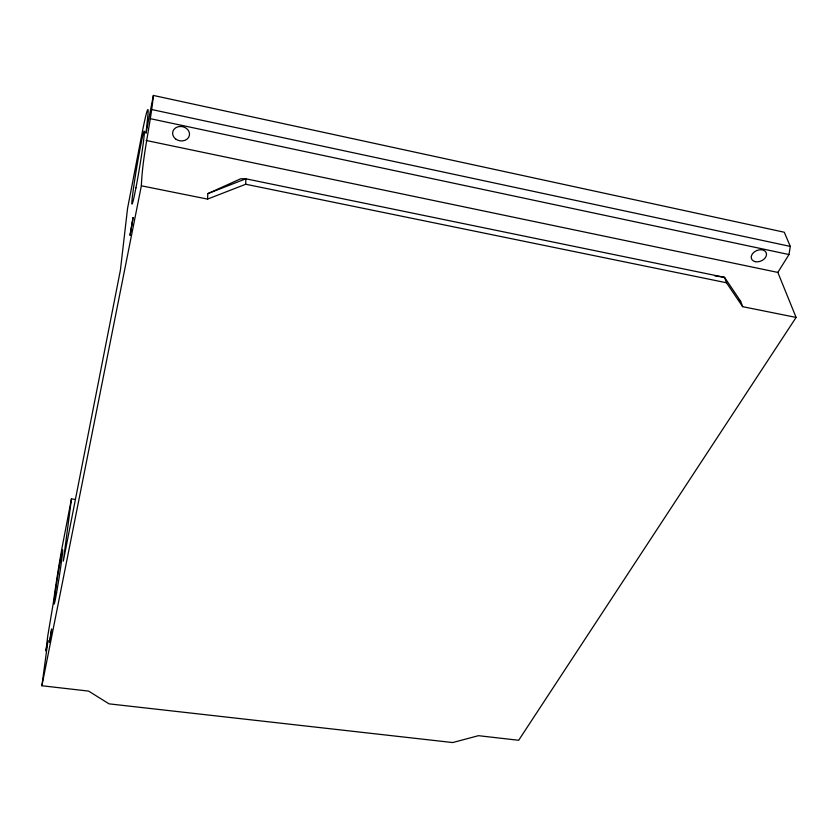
<?xml version="1.0" encoding="UTF-8"?>
<svg xmlns="http://www.w3.org/2000/svg" width="838" height="838" viewBox="0 0 838 838"><rect width="100%" height="100%" fill="white"/><g stroke="black" fill="none" stroke-linecap="round" stroke-linejoin="round"><path stroke-width="1.26" d="M207.562 199.098L245.733 184.245L245.827 178.798L240.695 178.766L207.834 193.63L207.562 199.098L141.36 185.795C142.533 155.26 150.39 125.721 153.385 95.448L784.274 232.231L790.297 246.414L788.998 254.543L777.832 272.413L796.1 317.424L518.67 740.279L478.477 735.68L452.698 742.552L109.045 703.847L88.618 691.099L41.9 685.756L47.965 640.515L45.912 650.948L47.839 635.445L53.328 602.836A43.398 1.278 -81.1 0 1 62.766 543.914L71.46 498.882L75.336 499.448M71.46 498.882L63.311 561.135L120.4 270.161L127.565 208.369L141.622 135.536A58.43 2.242 -80.5 0 1 147.498 119.279L146.001 133.221L153.385 95.448M41.9 685.756L141.36 185.795M207.834 193.63L245.827 178.798L724.535 277.347L740.645 301.251L742.646 306.677L796.1 317.424M714.751 275.838L724.535 277.347L726.494 282.762L742.646 306.677M245.733 184.245L726.494 282.762M146.179 140.47L777.832 272.413M150.452 118.703L788.998 254.543M151.908 109.579L790.297 246.414M738.624 299.679L740.645 301.251M133.064 217.608L130.058 235.174L133.064 217.608M51.621 629.223L49.578 642.296L51.621 629.223M56.586 592.738A27.403 0.807 -81.1 0 0 62.693 550A27.403 0.807 -81.1 0 0 55.905 588.087A27.403 0.807 -81.1 0 0 56.586 592.738M135.945 187.785A36.882 1.414 -80.5 0 0 144.272 131.294A36.882 1.414 -80.5 0 0 134.143 183.711A36.882 1.414 -80.5 0 0 135.945 187.785M755.279 261.666A7.951 5.646 -22.8 0 0 766.508 254.124A7.951 5.646 -22.8 0 0 754.808 251.599A7.951 5.646 -22.8 0 0 755.279 261.666M175.551 138.888A8.516 7.196 11.2 0 0 189.388 135.494A8.516 7.196 11.2 0 0 178.243 126.727A8.516 7.196 11.2 0 0 175.551 138.888"/></g></svg>
